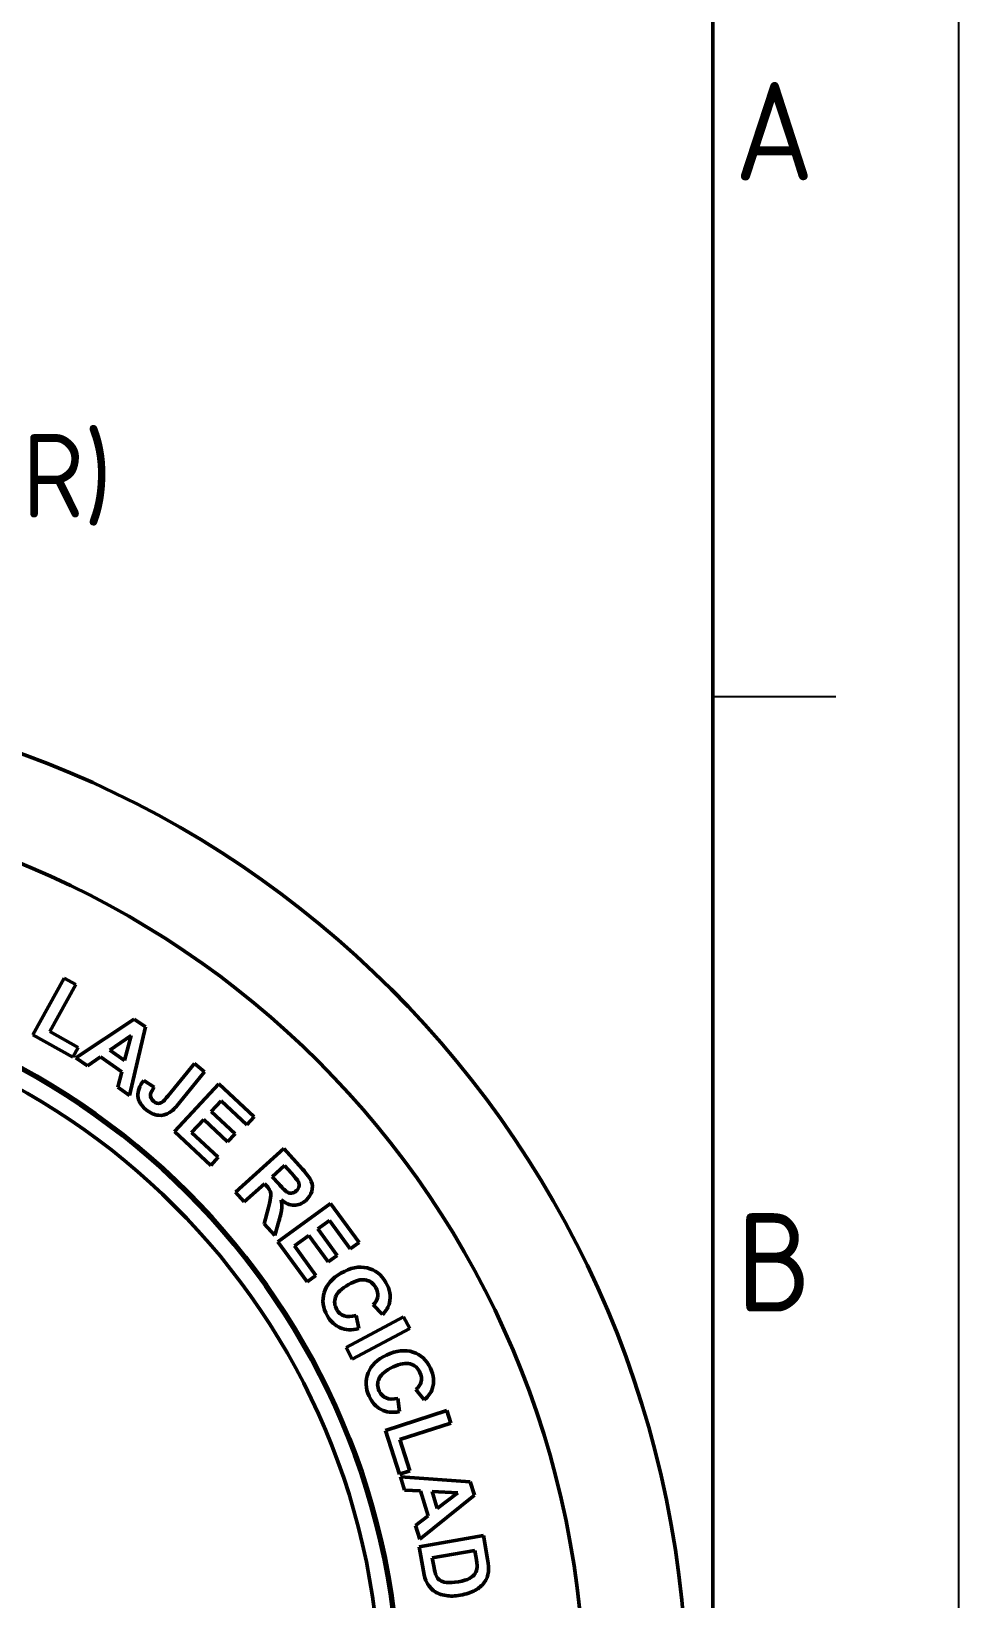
# Model space of a CAD drawing. Extents: x 0 to 988, y 0 to 594.
# Drawn here: x 561.1 to 616.4, y 299.1 to 392.7 of the extents above; entities that cross this region are included whole.
import ezdxf
from ezdxf.enums import TextEntityAlignment as Align

# ---------------------------------------------------------------- set-up
doc = ezdxf.new("R2010")
doc.units = 0
doc.header["$LTSCALE"] = 1.5
doc.layers.get('0').update_dxf_attribs({"linetype": 'CONTINUOUS'})
doc.layers.add('AM_0', color=7, linetype='CONTINUOUS', lineweight=50)
doc.layers.add('AM_BOR', color=7, linetype='CONTINUOUS', lineweight=50)
doc.styles.add('ACISOTS', font='isocp.shx', dxfattribs={"height": 1})
doc.styles.get("Standard").update_dxf_attribs({"font": 'ISOCP.SHX'})

# ---------------------------------------------------------------- blocks, each defined once
blk = doc.blocks.new('A3 ZTL')
blk.add_line((401.174, 9.785), (401.174, 280.822))
at = {"layer": 'AM_BOR', "color": 135, "lineweight": 25}
for p, q in [((410.959, 290.607), (410.959, 0)), ((406.067, 235.323), (401.174, 235.323))]:
    blk.add_line(p, q, dxfattribs=at)
at = {"layer": 'AM_BOR', "color": 135, "lineweight": 25, "style": 'ACISOTS'}
for s, p in [('A', (403.62, 257.828)), ('B', (403.62, 212.818))]:
    blk.add_text(s, height=3.914, dxfattribs=at).set_placement(p, align=Align.MIDDLE)

msp = doc.modelspace()

# ---------------------------------------------------------------- linework, layer by layer
at = {"layer": 'AM_0'}
for radius in [60.3, 54.175, 42.004]:
    msp.add_circle((539.921, 292.885), radius, dxfattribs=at)
at = {"layer": 'AM_0', "color": 7, "lineweight": 70}
msp.add_open_spline([(539.921, 336.006), (563.732, 336.006), (583.042, 316.696), (583.042, 292.885), (583.042, 292.885), (583.042, 269.073), (563.732, 249.763), (539.921, 249.763), (539.921, 249.763), (516.109, 249.763), (496.799, 269.073), (496.799, 292.885), (496.799, 292.885), (496.799, 316.696), (516.109, 336.006), (539.921, 336.006)], degree=3, knots=[0, 0, 0, 0, 0.25, 0.25, 0.25, 0.375, 0.5, 0.5, 0.5, 0.625, 0.75, 0.75, 0.75, 0.875, 1, 1, 1, 1], dxfattribs=at)
at = {"layer": 'AM_0', "color": 7}
for points in [[(561.16, 332.805), (561.16, 332.805), (563.031, 336.181), (563.031, 336.181)], [(563.031, 336.181), (563.031, 336.181), (563.718, 335.8), (563.718, 335.8)], [(563.718, 335.8), (563.718, 335.8), (562.165, 332.998), (562.165, 332.998)], [(563.735, 331.431), (563.735, 331.431), (567.209, 333.749), (567.209, 333.749)], [(567.889, 333.272), (567.889, 333.272), (566.934, 329.191), (566.934, 329.191)], [(567.209, 333.749), (567.209, 333.749), (567.889, 333.272), (567.889, 333.272)], [(563.555, 331.478), (563.555, 331.478), (561.16, 332.805), (561.16, 332.805)], [(562.165, 332.998), (562.165, 332.998), (563.873, 332.051), (563.873, 332.051)], [(567.021, 332.773), (567.021, 332.773), (565.762, 331.891), (565.762, 331.891)], [(566.632, 331.282), (566.632, 331.282), (567.021, 332.773), (567.021, 332.773)], [(563.873, 332.051), (563.873, 332.051), (563.555, 331.478), (563.555, 331.478)], [(564.418, 330.953), (564.418, 330.953), (563.735, 331.431), (563.735, 331.431)], [(565.188, 331.493), (565.188, 331.493), (564.418, 330.953), (564.418, 330.953)], [(566.462, 330.601), (566.462, 330.601), (565.188, 331.493), (565.188, 331.493)], [(565.762, 331.891), (565.762, 331.891), (566.632, 331.282), (566.632, 331.282)], [(566.233, 329.682), (566.233, 329.682), (566.462, 330.601), (566.462, 330.601)], [(569.22, 329.141), (569.22, 329.141), (570.801, 331.094), (570.801, 331.094)], [(571.41, 330.601), (571.41, 330.601), (569.86, 328.686), (569.86, 328.686)], [(570.801, 331.094), (570.801, 331.094), (571.41, 330.601), (571.41, 330.601)], [(566.934, 329.191), (566.934, 329.191), (566.233, 329.682), (566.233, 329.682)], [(567.431, 329.146), (567.406, 329.443), (567.522, 329.754), (567.783, 330.078)], [(567.783, 330.078), (567.783, 330.078), (568.412, 329.678), (568.412, 329.678)], [(568.412, 329.678), (568.279, 329.499), (568.205, 329.356), (568.191, 329.249)], [(569.615, 327.03), (569.615, 327.03), (572.268, 329.875), (572.268, 329.875)], [(572.268, 329.875), (572.268, 329.875), (574.378, 327.908), (574.378, 327.908)], [(567.917, 328.337), (567.619, 328.579), (567.457, 328.848), (567.431, 329.146)], [(568.191, 329.249), (568.169, 329.087), (568.226, 328.951), (568.36, 328.843)], [(568.36, 328.843), (568.496, 328.732), (568.624, 328.693), (568.744, 328.726)], [(568.744, 328.726), (568.863, 328.757), (569.021, 328.896), (569.22, 329.141)], [(569.86, 328.686), (569.658, 328.436), (569.479, 328.262), (569.326, 328.163)], [(572.394, 328.858), (572.394, 328.858), (571.805, 328.227), (571.805, 328.227)], [(573.929, 327.426), (573.929, 327.426), (572.394, 328.858), (572.394, 328.858)], [(568.661, 327.999), (568.419, 328.018), (568.171, 328.132), (567.917, 328.337)], [(569.326, 328.163), (569.125, 328.035), (568.903, 327.98), (568.661, 327.999)], [(571.359, 327.748), (571.359, 327.748), (570.636, 326.974), (570.636, 326.974)], [(572.787, 326.416), (572.787, 326.416), (571.359, 327.748), (571.359, 327.748)], [(571.805, 328.227), (571.805, 328.227), (573.234, 326.895), (573.234, 326.895)], [(574.378, 327.908), (574.378, 327.908), (573.929, 327.426), (573.929, 327.426)], [(571.779, 325.012), (571.779, 325.012), (569.615, 327.03), (569.615, 327.03)], [(570.636, 326.974), (570.636, 326.974), (572.226, 325.492), (572.226, 325.492)], [(573.234, 326.895), (573.234, 326.895), (572.787, 326.416), (572.787, 326.416)], [(573.259, 323.417), (573.259, 323.417), (576.151, 326.02), (576.151, 326.02)], [(576.151, 326.02), (576.151, 326.02), (577.258, 324.791), (577.258, 324.791)], [(572.226, 325.492), (572.226, 325.492), (571.779, 325.012), (571.779, 325.012)], [(576.188, 324.995), (576.188, 324.995), (575.455, 324.335), (575.455, 324.335)], [(576.598, 324.54), (576.598, 324.54), (576.188, 324.995), (576.188, 324.995)], [(577.258, 324.791), (577.536, 324.482), (577.712, 324.234), (577.786, 324.047)], [(574.993, 323.919), (574.993, 323.919), (573.786, 322.832), (573.786, 322.832)], [(575.099, 323.801), (575.099, 323.801), (574.993, 323.919), (574.993, 323.919)], [(575.331, 323.478), (575.297, 323.559), (575.22, 323.667), (575.099, 323.801)], [(575.455, 324.335), (575.455, 324.335), (575.843, 323.903), (575.843, 323.903)], [(575.843, 323.903), (576.095, 323.623), (576.264, 323.459), (576.351, 323.41)], [(576.972, 324.105), (576.935, 324.158), (576.811, 324.303), (576.598, 324.54)], [(576.891, 323.492), (576.989, 323.58), (577.043, 323.677), (577.056, 323.783)], [(577.056, 323.783), (577.07, 323.889), (577.041, 323.996), (576.972, 324.105)], [(577.786, 324.047), (577.86, 323.861), (577.869, 323.665), (577.812, 323.461)], [(573.786, 322.832), (573.786, 322.832), (573.259, 323.417), (573.259, 323.417)], [(575.221, 322.504), (575.311, 322.856), (575.36, 323.086), (575.369, 323.194)], [(575.369, 323.194), (575.378, 323.302), (575.365, 323.396), (575.331, 323.478)], [(576.76, 322.632), (576.505, 322.633), (576.243, 322.743), (575.978, 322.964)], [(575.978, 322.964), (576.018, 322.771), (576.031, 322.594), (576.017, 322.432)], [(576.351, 323.41), (576.437, 323.362), (576.527, 323.344), (576.621, 323.356)], [(576.621, 323.356), (576.714, 323.37), (576.804, 323.414), (576.891, 323.492)], [(577.47, 322.925), (577.253, 322.73), (577.016, 322.632), (576.76, 322.632)], [(577.812, 323.461), (577.755, 323.257), (577.641, 323.079), (577.47, 322.925)], [(574.972, 321.515), (574.972, 321.515), (575.221, 322.504), (575.221, 322.504)], [(575.793, 320.457), (575.793, 320.457), (578.94, 322.744), (578.94, 322.744)], [(576.017, 322.432), (576.003, 322.271), (575.946, 322.02), (575.846, 321.678)], [(578.94, 322.744), (578.94, 322.744), (580.636, 320.41), (580.636, 320.41)], [(575.601, 320.816), (575.601, 320.816), (574.972, 321.515), (574.972, 321.515)], [(575.846, 321.678), (575.846, 321.678), (575.601, 320.816), (575.601, 320.816)], [(578.869, 321.721), (578.869, 321.721), (578.172, 321.214), (578.172, 321.214)], [(578.172, 321.214), (578.172, 321.214), (579.32, 319.634), (579.32, 319.634)], [(580.103, 320.023), (580.103, 320.023), (578.869, 321.721), (578.869, 321.721)], [(577.532, 318.063), (577.532, 318.063), (575.793, 320.457), (575.793, 320.457)], [(577.642, 320.829), (577.642, 320.829), (576.785, 320.207), (576.785, 320.207)], [(576.785, 320.207), (576.785, 320.207), (578.062, 318.448), (578.062, 318.448)], [(578.79, 319.249), (578.79, 319.249), (577.642, 320.829), (577.642, 320.829)], [(580.636, 320.41), (580.636, 320.41), (580.103, 320.023), (580.103, 320.023)], [(579.32, 319.634), (579.32, 319.634), (578.79, 319.249), (578.79, 319.249)], [(578.062, 318.448), (578.062, 318.448), (577.532, 318.063), (577.532, 318.063)], [(578.551, 317.418), (578.691, 317.883), (579.026, 318.268), (579.556, 318.574)], [(579.556, 318.574), (580.117, 318.898), (580.636, 319.004), (581.114, 318.894)], [(581.017, 318.172), (580.748, 318.224), (580.413, 318.134), (580.012, 317.902)], [(581.637, 317.719), (581.493, 317.969), (581.286, 318.12), (581.017, 318.172)], [(581.114, 318.894), (581.591, 318.784), (581.966, 318.493), (582.238, 318.02)], [(578.73, 316.05), (578.472, 316.497), (578.412, 316.954), (578.551, 317.418)], [(580.012, 317.902), (579.585, 317.656), (579.326, 317.405), (579.234, 317.147)], [(581.481, 316.683), (581.634, 316.823), (581.724, 316.986), (581.752, 317.171)], [(581.752, 317.171), (581.78, 317.356), (581.741, 317.539), (581.637, 317.719)], [(582.238, 318.02), (582.476, 317.608), (582.548, 317.203), (582.453, 316.805)], [(579.234, 317.147), (579.141, 316.889), (579.166, 316.638), (579.307, 316.393)], [(579.307, 316.393), (579.412, 316.212), (579.559, 316.089), (579.75, 316.026)], [(582.031, 316.101), (582.031, 316.101), (581.481, 316.683), (581.481, 316.683)], [(582.453, 316.805), (582.398, 316.568), (582.257, 316.334), (582.031, 316.101)], [(579.514, 315.309), (579.201, 315.441), (578.939, 315.689), (578.73, 316.05)], [(580.626, 315.278), (580.199, 315.167), (579.829, 315.177), (579.514, 315.309)], [(579.75, 316.026), (579.939, 315.962), (580.174, 315.973), (580.454, 316.058)], [(579.861, 314.143), (579.861, 314.143), (583.296, 315.97), (583.296, 315.97)], [(580.454, 316.058), (580.454, 316.058), (580.626, 315.278), (580.626, 315.278)], [(583.296, 315.97), (583.296, 315.97), (583.665, 315.277), (583.665, 315.277)], [(583.665, 315.277), (583.665, 315.277), (580.23, 313.45), (580.23, 313.45)], [(580.23, 313.45), (580.23, 313.45), (579.861, 314.143), (579.861, 314.143)], [(581.175, 312.623), (581.355, 313.073), (581.722, 313.428), (582.276, 313.687)], [(582.276, 313.687), (582.863, 313.961), (583.39, 314.021), (583.856, 313.87)], [(583.856, 313.87), (584.322, 313.718), (584.67, 313.396), (584.9, 312.901)], [(581.234, 311.245), (581.016, 311.713), (580.996, 312.172), (581.175, 312.623)], [(582.672, 312.978), (582.226, 312.77), (581.945, 312.542), (581.831, 312.293)], [(583.697, 313.159), (583.434, 313.234), (583.092, 313.174), (582.672, 312.978)], [(584.275, 312.654), (584.153, 312.915), (583.961, 313.084), (583.697, 313.159)], [(584.342, 312.098), (584.386, 312.279), (584.363, 312.465), (584.275, 312.654)], [(584.9, 312.901), (585.101, 312.47), (585.138, 312.06), (585.008, 311.672)], [(581.831, 312.293), (581.717, 312.044), (581.719, 311.792), (581.839, 311.536)], [(584.03, 311.635), (584.194, 311.761), (584.298, 311.915), (584.342, 312.098)], [(584.527, 311.008), (584.527, 311.008), (584.03, 311.635), (584.03, 311.635)], [(585.008, 311.672), (584.933, 311.441), (584.772, 311.22), (584.527, 311.008)], [(581.951, 310.438), (581.65, 310.597), (581.41, 310.866), (581.234, 311.245)], [(581.839, 311.536), (581.927, 311.346), (582.063, 311.211), (582.247, 311.131)], [(582.247, 311.131), (582.431, 311.051), (582.666, 311.042), (582.952, 311.102)], [(582.952, 311.102), (582.952, 311.102), (583.055, 310.31), (583.055, 310.31)], [(583.055, 310.31), (582.62, 310.237), (582.253, 310.279), (581.951, 310.438)], [(582.207, 309.183), (582.207, 309.183), (585.877, 310.376), (585.877, 310.376)], [(585.877, 310.376), (585.877, 310.376), (586.12, 309.628), (586.12, 309.628)], [(583.053, 306.578), (583.053, 306.578), (582.207, 309.183), (582.207, 309.183)], [(586.12, 309.628), (586.12, 309.628), (583.074, 308.639), (583.074, 308.639)], [(583.074, 308.639), (583.074, 308.639), (583.677, 306.781), (583.677, 306.781)], [(583.677, 306.781), (583.677, 306.781), (583.053, 306.578), (583.053, 306.578)], [(583.359, 305.629), (583.359, 305.629), (583.116, 306.426), (583.116, 306.426)], [(583.116, 306.426), (583.116, 306.426), (587.28, 306.115), (587.28, 306.115)], [(587.28, 306.115), (587.28, 306.115), (587.523, 305.32), (587.523, 305.32)], [(584.299, 305.581), (584.299, 305.581), (583.359, 305.629), (583.359, 305.629)], [(587.523, 305.32), (587.523, 305.32), (584.257, 302.692), (584.257, 302.692)], [(584.753, 304.094), (584.753, 304.094), (584.299, 305.581), (584.299, 305.581)], [(586.53, 305.461), (586.53, 305.461), (584.996, 305.541), (584.996, 305.541)], [(584.996, 305.541), (584.996, 305.541), (585.306, 304.526), (585.306, 304.526)], [(585.306, 304.526), (585.306, 304.526), (586.53, 305.461), (586.53, 305.461)], [(584.007, 303.51), (584.007, 303.51), (584.753, 304.094), (584.753, 304.094)], [(584.257, 302.692), (584.257, 302.692), (584.007, 303.51), (584.007, 303.51)], [(584.228, 302.234), (584.228, 302.234), (588.06, 302.91), (588.06, 302.91)], [(584.485, 300.779), (584.485, 300.779), (584.228, 302.234), (584.228, 302.234)], [(588.06, 302.91), (588.06, 302.91), (588.31, 301.496), (588.31, 301.496)], [(587.548, 302.022), (587.548, 302.022), (585.011, 301.575), (585.011, 301.575)], [(585.011, 301.575), (585.011, 301.575), (585.113, 300.997), (585.113, 300.997)], [(587.609, 301.675), (587.609, 301.675), (587.548, 302.022), (587.548, 302.022)], [(587.685, 301.033), (587.691, 301.146), (587.665, 301.359), (587.609, 301.675)], [(588.31, 301.496), (588.366, 301.177), (588.385, 300.93), (588.365, 300.754)], [(584.687, 300.108), (584.603, 300.269), (584.536, 300.493), (584.485, 300.779)], [(585.113, 300.997), (585.151, 300.782), (585.19, 300.627), (585.232, 300.535)], [(585.232, 300.535), (585.285, 300.416), (585.356, 300.321), (585.446, 300.251)], [(586.568, 300.159), (586.864, 300.212), (587.086, 300.278), (587.235, 300.358)], [(587.235, 300.358), (587.385, 300.439), (587.496, 300.534), (587.568, 300.643)], [(587.568, 300.643), (587.64, 300.753), (587.679, 300.883), (587.685, 301.033)], [(588.365, 300.754), (588.339, 300.518), (588.255, 300.304), (588.114, 300.114)], [(585.089, 299.619), (584.934, 299.73), (584.8, 299.893), (584.687, 300.108)], [(585.838, 299.328), (585.542, 299.374), (585.292, 299.471), (585.089, 299.619)], [(585.446, 300.251), (585.535, 300.181), (585.671, 300.136), (585.851, 300.114)], [(585.851, 300.114), (586.032, 300.092), (586.271, 300.107), (586.568, 300.159)], [(587.558, 299.639), (587.327, 299.512), (587.033, 299.417), (586.674, 299.354)], [(588.114, 300.114), (587.973, 299.924), (587.788, 299.765), (587.558, 299.639)], [(586.674, 299.354), (586.359, 299.298), (586.08, 299.29), (585.838, 299.328)]]:
    msp.add_open_spline(points, degree=3, dxfattribs=at)

# ---------------------------------------------------------------- block references
at = {"layer": 'AM_0', "lineweight": 0, "xscale": 1.5, "yscale": 1.5, "zscale": 1.5}
msp.add_blockref('A3 ZTL', (0, 0), dxfattribs=at)

# ---------------------------------------------------------------- texts
at = {"layer": 'AM_0'}
msp.add_text('TOP VIEW (COVER)', height=5, dxfattribs=at).set_placement((513.948, 363.687))

doc.saveas('drawing.dxf')
